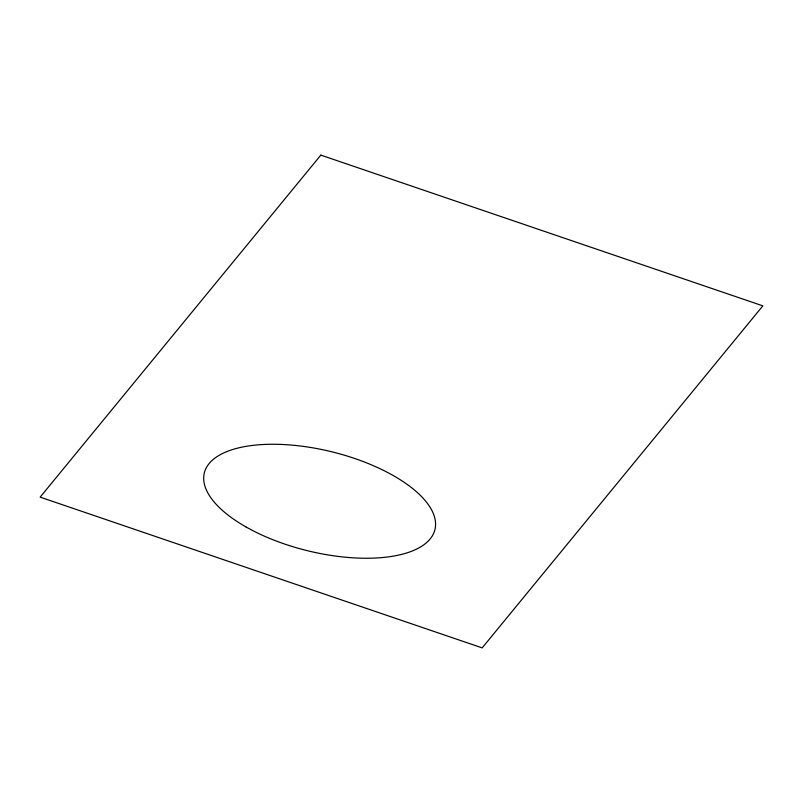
<?xml version="1.0" encoding="UTF-8"?>
<svg xmlns="http://www.w3.org/2000/svg" width="803" height="803" viewBox="0 0 803 803"><rect width="100%" height="100%" fill="white"/><g stroke="black" fill="none" stroke-linecap="round" stroke-linejoin="round"><path stroke-width="1.2" d="M320.829 155.109L40.15 497.137L482.171 647.891L762.85 305.863L320.829 155.109M245.989 526.939A118.734 50.93 13.8 0 0 434.011 532.479A118.734 50.93 13.8 0 0 278.902 444.35A118.734 50.93 13.8 0 0 245.989 526.939"/></g></svg>
